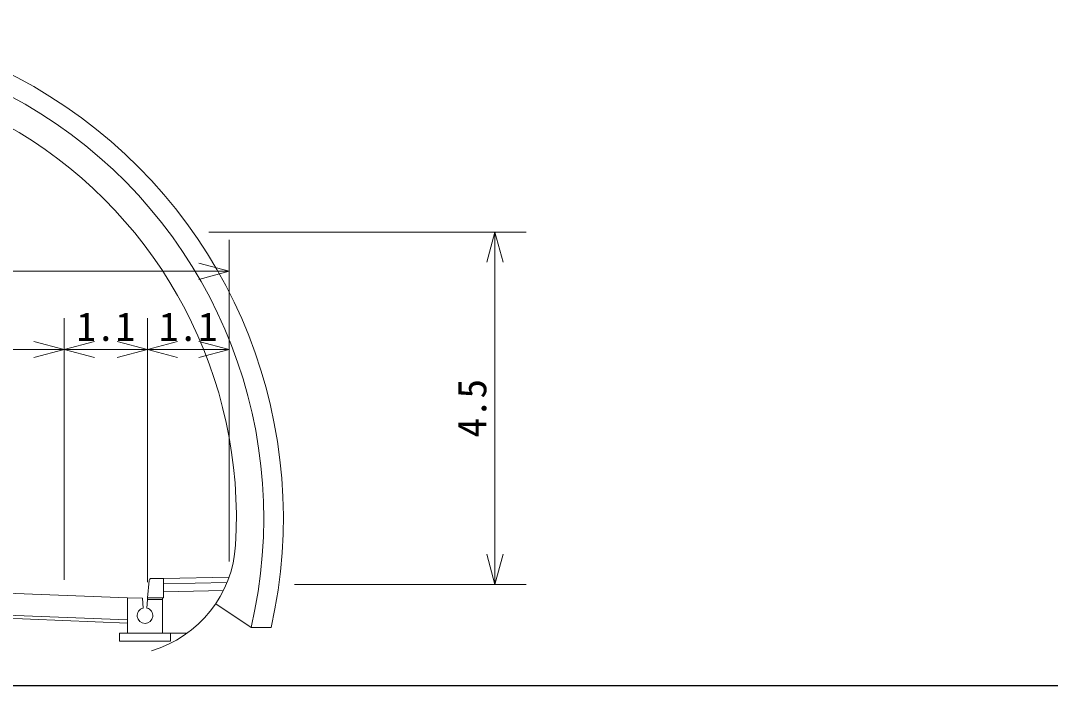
# Model space of a CAD drawing. Units: millimetres, scale not verified, with parts at other scales. Extents: x 40000 to 680000, y 20000 to 380000.
# Drawn here: x 272302 to 338074, y 205000 to 247442 of the extents above; entities that cross this region are included whole.
import ezdxf
from ezdxf.enums import TextEntityAlignment as Align

# ---------------------------------------------------------------- set-up
doc = ezdxf.new("R2010")
doc.units = ezdxf.units.MM
doc.header["$LTSCALE"] = 1000
doc.layers.add('M-STR-HTXT', color=7, linetype='Continuous', lineweight=13)
doc.layers.add('M-TTL-BAND', color=7, linetype='Continuous', lineweight=25)
doc.styles.add('ＭＳ ゴシック', font='')
doc.styles.get('ＭＳ ゴシック').set_extended_font_data('MS Gothic')

msp = doc.modelspace()

# ---------------------------------------------------------------- linework, layer by layer
at = {"layer": 'M-STR-HTXT'}
for p, q in [((284314, 233942), (304598, 233942)), ((302598, 233942), (302081, 232010)), ((302598, 211442), (302598, 233942)), ((303116, 232010), (302598, 233942)), ((285618, 212914), (285618, 233442)), ((285618, 231442), (283686, 231959)), ((228660, 231442), (285618, 231442)), ((283686, 230924), (285618, 231442)), ((275084, 211742), (275084, 228442)), ((280398, 211581), (280398, 228442)), ((275084, 226442), (273152, 226959)), ((277016, 226959), (275084, 226442)), ((280398, 226442), (278466, 226959)), ((282330, 226959), (280398, 226442)), ((285618, 226442), (283686, 226959)), ((240112, 226442), (275084, 226442)), ((273152, 225924), (275084, 226442)), ((275084, 226442), (280398, 226442)), ((275084, 226442), (277016, 225924)), ((278466, 225924), (280398, 226442)), ((280398, 226442), (285618, 226442)), ((280398, 226442), (282330, 225924)), ((283686, 225924), (285618, 226442)), ((302081, 213373), (302598, 211442)), ((302598, 211442), (303116, 213373)), ((236073, 212303), (279123, 210581)), ((281423, 211831), (280659, 211831)), ((281423, 211831), (285618, 211914)), ((281423, 210581), (281423, 211831)), ((280510, 211695), (280398, 210581)), ((281423, 211481), (285484, 211562)), ((289798, 211442), (304598, 211442)), ((236073, 210903), (279123, 209181)), ((236073, 210703), (279123, 208981)), ((279123, 210581), (279123, 208331)), ((279123, 210581), (280098, 210561)), ((280123, 209940), (280098, 210561)), ((280373, 209940), (280398, 210481)), ((280398, 210581), (281423, 210581)), ((280398, 210481), (280398, 210581)), ((281373, 210481), (280398, 210481)), ((281373, 210481), (281373, 210581)), ((281373, 208331), (281373, 210481)), ((281423, 210981), (285255, 211057)), ((287019, 208692), (284762, 210214)), ((288302, 208692), (287019, 208692)), ((278623, 207831), (278623, 208331)), ((278623, 208331), (279123, 208331)), ((279123, 208331), (281373, 208331)), ((281373, 208331), (282940, 208331)), ((281373, 208331), (281873, 208331)), ((281873, 207831), (281873, 208331)), ((281873, 207831), (278623, 207831))]:
    msp.add_line(p, q, dxfattribs=at)
for centre, radius, start, end in [((257333, 215692), 31750, 347.26322, 192.73678), ((257333, 215692), 30500, 346.73188, 193.26812), ((257333, 215692), 28750, 356.53513, 183.46487), ((278544, 214407), 7500, 286.42831, 356.53513), ((280659, 211681), 150, 90, 174.28941), ((280248, 209456), 500, 104.47751, 75.52249)]:
    msp.add_arc(centre, radius, start, end, dxfattribs=at)
at = {"layer": 'M-TTL-BAND'}
msp.add_line((40000, 205000), (579000, 205000), dxfattribs=at)

# ---------------------------------------------------------------- texts
at = {"layer": 'M-STR-HTXT', "style": 'ＭＳ ゴシック'}
for p in [(277741, 226442), (283008, 226442)]:
    msp.add_text('1.1', height=1833, dxfattribs=at).set_placement(p, align=Align.BOTTOM_CENTER)
msp.add_text('4.5', height=1833, rotation=90, dxfattribs=at).set_placement((302598, 222692), align=Align.BOTTOM_CENTER)

doc.saveas('drawing.dxf')
